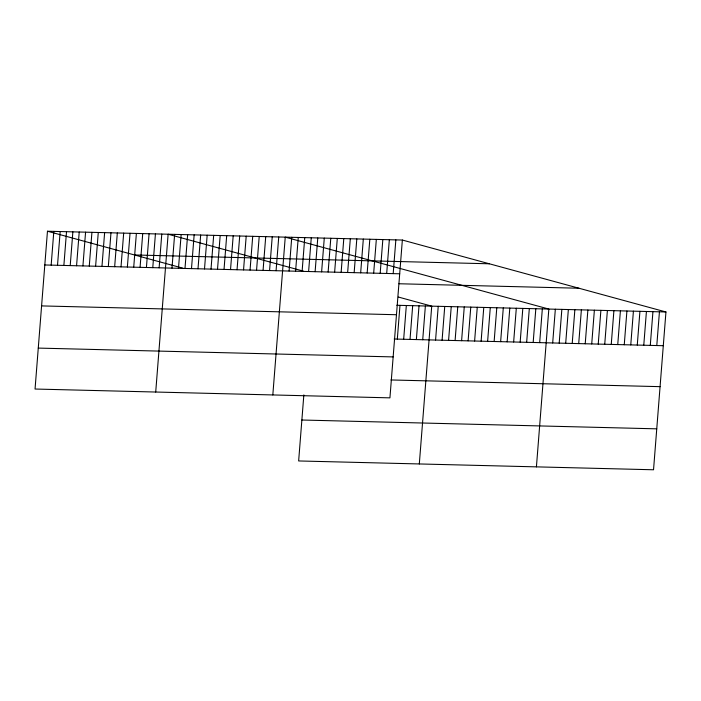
<?xml version="1.0" encoding="UTF-8"?>
<svg xmlns="http://www.w3.org/2000/svg" width="701" height="701" viewBox="0 0 701 701"><rect width="100%" height="100%" fill="white"/><g stroke="black" fill="none" stroke-linecap="round" stroke-linejoin="round"><path stroke-width="1.05" d="M47.466 231.225L35.05 389.029L389.931 397.853L402.356 240.049L47.466 231.225L182.716 268.124M51.164 265.127L53.819 231.383M57.517 265.285L60.172 231.54M63.87 265.442L66.525 231.698M70.214 265.6L72.869 231.856M76.567 265.758L79.222 232.013M82.92 265.916L85.575 232.171M89.264 266.073L91.927 232.329M95.616 266.231L98.271 232.487M101.969 266.389L104.624 232.644M108.322 266.546L110.977 232.802M114.666 266.704L117.321 232.96M121.019 266.862L123.674 233.118M127.372 267.02L130.027 233.275M133.725 267.177L136.38 233.433M140.069 267.335L142.724 233.591M146.421 267.493L149.076 233.748M152.774 267.651L155.429 233.906M159.127 267.808L161.782 234.064M155.71 392.034L168.126 234.222L303.375 271.129M171.982 268.124L174.637 234.388M178.483 268.29L181.138 234.546M184.994 268.448L187.649 234.712M191.496 268.614L194.151 234.87M198.006 268.772L200.661 235.037M204.508 268.939L207.163 235.194M211.019 269.096L213.674 235.361M217.52 269.263L220.175 235.518M224.031 269.421L226.686 235.685M230.533 269.587L233.188 235.843M237.043 269.745L239.698 236.009M243.545 269.903L246.2 236.167M250.055 270.069L252.71 236.325M256.557 270.227L259.212 236.491M263.068 270.393L265.723 236.649M269.57 270.551L272.225 236.815M276.08 270.717L278.735 236.973M272.82 394.943L285.246 237.14L548.839 309.062L536.423 466.866M289.092 271.042L291.747 237.297M295.594 271.199L298.258 237.464M302.105 271.366L304.76 237.621M308.606 271.524L311.27 237.788M303.848 394.9L298.644 460.951L653.534 469.775L665.95 311.971L402.356 240.049M315.117 271.69L317.772 237.946M321.619 271.848L324.283 238.112M328.129 272.006L330.784 238.27M334.631 272.172L337.295 238.428M341.142 272.33L343.797 238.594M347.652 272.496L350.307 238.752M354.154 272.654L356.809 238.918M360.665 272.82L363.32 239.076M367.166 272.978L369.821 239.243M373.677 273.145L376.332 239.4M380.179 273.302L382.834 239.567M386.689 273.469L389.344 239.724M393.191 273.627L395.846 239.891M397.318 339.1L399.973 305.356M403.671 339.258L406.326 305.513M410.024 339.415L412.679 305.671M416.368 339.573L419.023 305.829M422.721 339.731L425.376 305.986M419.312 463.948L431.728 306.144L398.273 297.014M435.575 340.046L438.23 306.311M442.086 340.213L444.741 306.468M448.587 340.371L451.242 306.635M455.098 340.537L457.753 306.793M461.6 340.695L464.255 306.959M468.11 340.852L470.765 307.117M474.612 341.019L477.267 307.275M481.123 341.177L483.778 307.441M487.624 341.343L490.279 307.599M494.135 341.501L496.79 307.765M500.637 341.667L503.292 307.923M507.147 341.825L509.802 308.089M513.649 341.992L516.304 308.247M520.16 342.149L522.815 308.414M526.661 342.316L529.316 308.571M533.172 342.474L535.827 308.738M539.674 342.64L542.329 308.896M552.686 342.955L555.341 309.22M559.196 343.122L561.851 309.378M565.698 343.28L568.353 309.544M572.209 343.446L574.864 309.702M578.711 343.604L581.366 309.868M585.221 343.77L587.876 310.026M591.723 343.928L594.378 310.192M598.233 344.095L600.888 310.35M604.735 344.252L607.39 310.517M611.246 344.419L613.901 310.674M617.747 344.577L620.403 310.841M624.258 344.743L626.913 310.999M630.76 344.901L633.415 311.165M637.27 345.058L639.925 311.323M643.772 345.225L646.427 311.481M650.283 345.383L652.938 311.647M656.784 345.549L659.439 311.805M134.461 254.962L489.342 263.786M44.811 264.969L399.701 273.793M398.957 283.756L578.965 288.234M396.801 305.277L665.95 311.971M41.596 305.908L396.477 314.731M394.146 339.021L663.295 345.707M38.275 348.09L393.156 356.914M390.921 379.96L660.07 386.654M301.868 420.013L656.749 428.837"/></g></svg>
